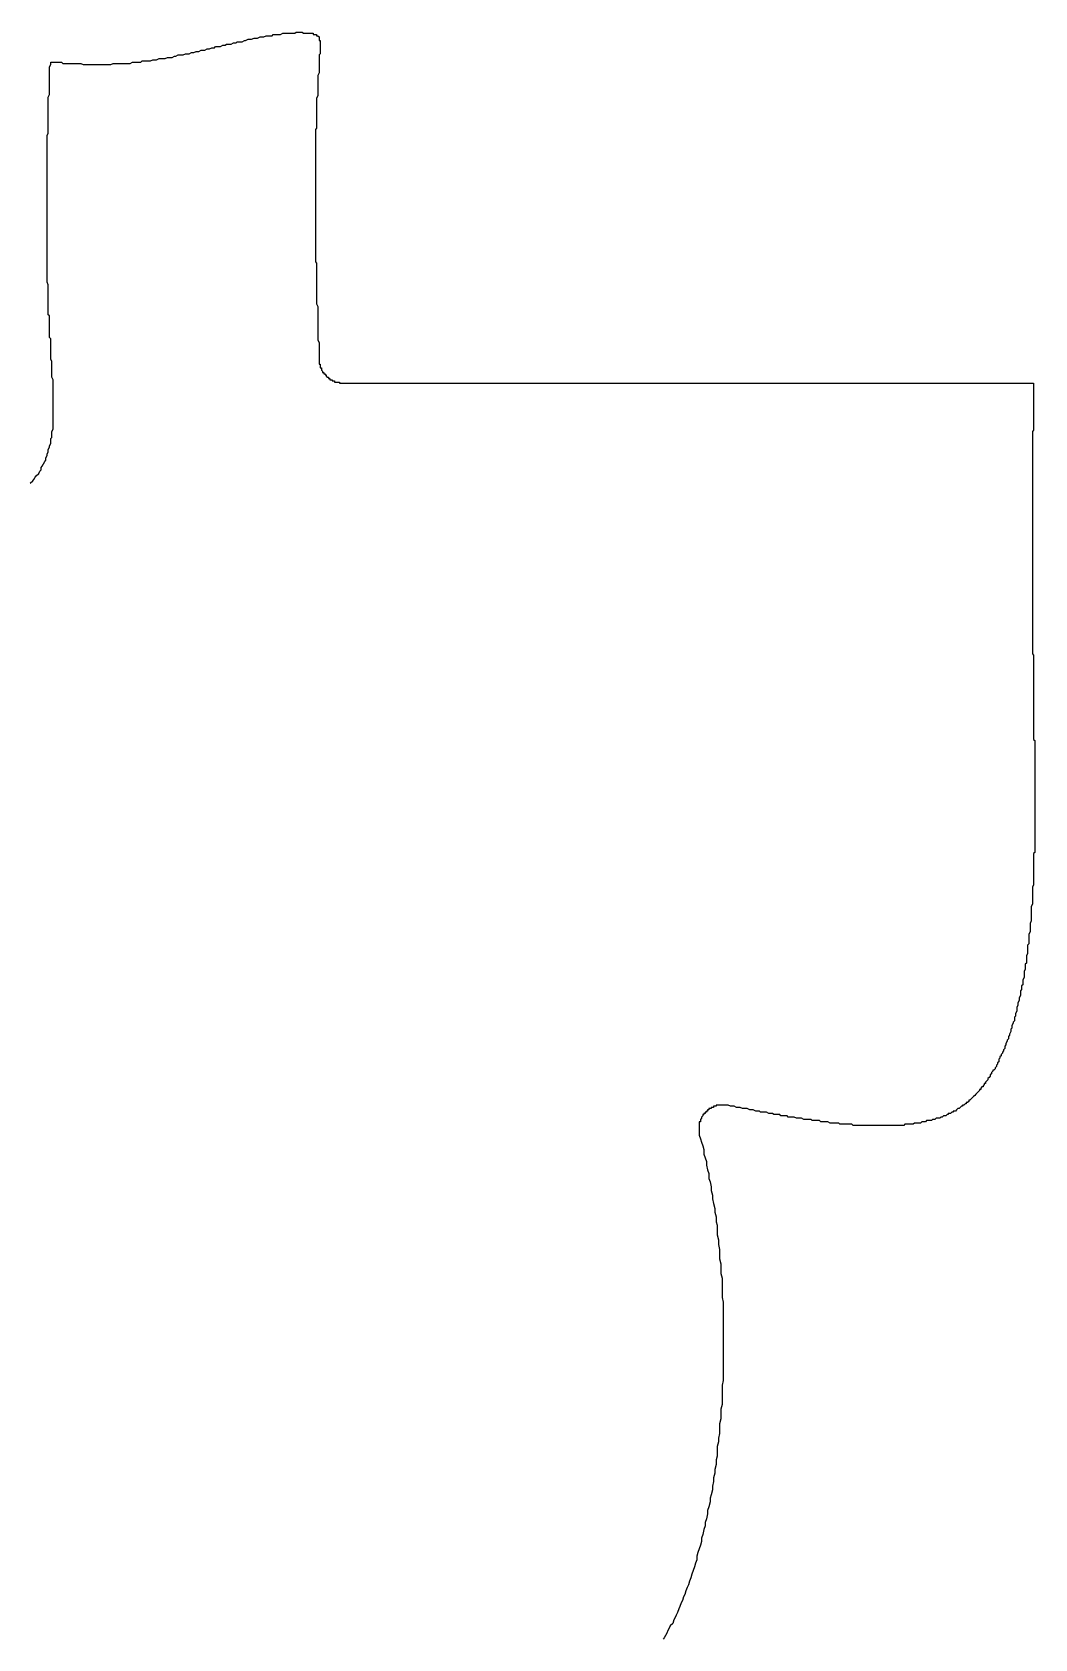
# Model space of a CAD drawing. Header units: millimetres. Extents: x 111 to 2999, y 81 to 1941.
# Drawn here: x 998 to 1006.33, y 557.8 to 571.16 of the extents above; entities that cross this region are included whole.
import ezdxf

# ---------------------------------------------------------------- set-up
doc = ezdxf.new("R2010")
doc.units = ezdxf.units.MM

msp = doc.modelspace()

# ---------------------------------------------------------------- linework, layer by layer
msp.add_polyline3d([(997.98, 567.413, 0), (998, 567.433, 0), (998.01, 567.443, 0), (998.02, 567.463, 0), (998.03, 567.473, 0), (998.05, 567.493, 0), (998.06, 567.513, 0), (998.07, 567.523, 0), (998.07, 567.543, 0), (998.08, 567.553, 0), (998.09, 567.573, 0), (998.1, 567.593, 0), (998.11, 567.603, 0), (998.11, 567.623, 0), (998.12, 567.643, 0), (998.12, 567.653, 0), (998.13, 567.673, 0), (998.13, 567.693, 0), (998.14, 567.713, 0), (998.14, 567.723, 0), (998.15, 567.743, 0), (998.15, 567.763, 0), (998.15, 567.783, 0), (998.16, 567.793, 0), (998.16, 567.813, 0), (998.16, 567.833, 0), (998.16, 567.843, 0), (998.17, 567.863, 0), (998.17, 567.883, 0), (998.17, 567.903, 0), (998.17, 567.923, 0), (998.17, 567.933, 0), (998.17, 567.953, 0), (998.17, 567.973, 0), (998.17, 567.993, 0), (998.17, 568.003, 0), (998.17, 568.023, 0), (998.17, 568.043, 0), (998.17, 568.063, 0), (998.17, 568.073, 0), (998.17, 568.093, 0), (998.17, 568.113, 0), (998.17, 568.133, 0), (998.17, 568.153, 0), (998.17, 568.163, 0), (998.17, 568.183, 0), (998.17, 568.203, 0), (998.17, 568.223, 0), (998.17, 568.233, 0), (998.17, 568.253, 0), (998.17, 568.273, 0), (998.16, 568.293, 0), (998.16, 568.303, 0), (998.16, 568.323, 0), (998.16, 568.343, 0), (998.16, 568.363, 0), (998.16, 568.373, 0), (998.16, 568.393, 0), (998.16, 568.413, 0), (998.16, 568.423, 0), (998.15, 568.443, 0), (998.15, 568.463, 0), (998.15, 568.473, 0), (998.15, 568.493, 0), (998.15, 568.513, 0), (998.15, 568.523, 0), (998.15, 568.543, 0), (998.15, 568.563, 0), (998.15, 568.573, 0), (998.15, 568.593, 0), (998.15, 568.613, 0), (998.14, 568.623, 0), (998.14, 568.643, 0), (998.14, 568.653, 0), (998.14, 568.673, 0), (998.14, 568.693, 0), (998.14, 568.703, 0), (998.14, 568.723, 0), (998.14, 568.733, 0), (998.14, 568.753, 0), (998.14, 568.773, 0), (998.14, 568.783, 0), (998.14, 568.803, 0), (998.13, 568.813, 0), (998.13, 568.833, 0), (998.13, 568.843, 0), (998.13, 568.863, 0), (998.13, 568.883, 0), (998.13, 568.893, 0), (998.13, 568.913, 0), (998.13, 568.923, 0), (998.13, 568.943, 0), (998.13, 568.953, 0), (998.13, 568.973, 0), (998.13, 568.983, 0), (998.13, 569.003, 0), (998.13, 569.013, 0), (998.13, 569.033, 0), (998.13, 569.053, 0), (998.13, 569.063, 0), (998.12, 569.083, 0), (998.12, 569.093, 0), (998.12, 569.113, 0), (998.12, 569.123, 0), (998.12, 569.143, 0), (998.12, 569.153, 0), (998.12, 569.173, 0), (998.12, 569.183, 0), (998.12, 569.203, 0), (998.12, 569.213, 0), (998.12, 569.223, 0), (998.12, 569.243, 0), (998.12, 569.253, 0), (998.12, 569.273, 0), (998.12, 569.283, 0), (998.12, 569.303, 0), (998.12, 569.313, 0), (998.12, 569.333, 0), (998.12, 569.343, 0), (998.12, 569.363, 0), (998.12, 569.373, 0), (998.12, 569.383, 0), (998.12, 569.403, 0), (998.12, 569.413, 0), (998.12, 569.433, 0), (998.12, 569.443, 0), (998.12, 569.463, 0), (998.12, 569.473, 0), (998.12, 569.483, 0), (998.12, 569.503, 0), (998.12, 569.513, 0), (998.12, 569.533, 0), (998.12, 569.543, 0), (998.12, 569.563, 0), (998.12, 569.573, 0), (998.12, 569.583, 0), (998.12, 569.603, 0), (998.12, 569.613, 0), (998.12, 569.633, 0), (998.12, 569.643, 0), (998.12, 569.653, 0), (998.12, 569.673, 0), (998.12, 569.683, 0), (998.12, 569.693, 0), (998.12, 569.713, 0), (998.12, 569.723, 0), (998.12, 569.743, 0), (998.12, 569.753, 0), (998.12, 569.763, 0), (998.12, 569.783, 0), (998.12, 569.793, 0), (998.12, 569.803, 0), (998.12, 569.823, 0), (998.12, 569.833, 0), (998.12, 569.843, 0), (998.12, 569.863, 0), (998.12, 569.873, 0), (998.12, 569.883, 0), (998.12, 569.903, 0), (998.12, 569.913, 0), (998.12, 569.933, 0), (998.12, 569.943, 0), (998.12, 569.953, 0), (998.12, 569.973, 0), (998.12, 569.983, 0), (998.12, 569.993, 0), (998.12, 570.003, 0), (998.12, 570.023, 0), (998.12, 570.033, 0), (998.12, 570.043, 0), (998.12, 570.063, 0), (998.12, 570.073, 0), (998.12, 570.083, 0), (998.12, 570.103, 0), (998.12, 570.113, 0), (998.12, 570.123, 0), (998.12, 570.143, 0), (998.12, 570.153, 0), (998.12, 570.163, 0), (998.12, 570.183, 0), (998.12, 570.193, 0), (998.12, 570.203, 0), (998.12, 570.213, 0), (998.12, 570.233, 0), (998.12, 570.243, 0), (998.12, 570.253, 0), (998.12, 570.273, 0), (998.12, 570.283, 0), (998.12, 570.293, 0), (998.12, 570.303, 0), (998.13, 570.323, 0), (998.13, 570.333, 0), (998.13, 570.343, 0), (998.13, 570.363, 0), (998.13, 570.373, 0), (998.13, 570.383, 0), (998.13, 570.393, 0), (998.13, 570.413, 0), (998.13, 570.423, 0), (998.13, 570.433, 0), (998.13, 570.453, 0), (998.13, 570.463, 0), (998.13, 570.473, 0), (998.13, 570.483, 0), (998.13, 570.503, 0), (998.13, 570.513, 0), (998.13, 570.523, 0), (998.13, 570.533, 0), (998.13, 570.553, 0), (998.13, 570.563, 0), (998.13, 570.573, 0), (998.13, 570.583, 0), (998.13, 570.603, 0), (998.13, 570.613, 0), (998.13, 570.623, 0), (998.14, 570.643, 0), (998.14, 570.653, 0), (998.14, 570.663, 0), (998.14, 570.673, 0), (998.14, 570.693, 0), (998.14, 570.703, 0), (998.14, 570.713, 0), (998.14, 570.723, 0), (998.14, 570.743, 0), (998.14, 570.753, 0), (998.14, 570.763, 0), (998.14, 570.773, 0), (998.14, 570.793, 0), (998.14, 570.803, 0), (998.14, 570.813, 0), (998.14, 570.823, 0), (998.14, 570.843, 0), (998.14, 570.853, 0), (998.14, 570.863, 0), (998.14, 570.873, 0), (998.15, 570.893, 0), (998.15, 570.903, 0), (998.15, 570.913, 0), (998.16, 570.913, 0), (998.17, 570.913, 0), (998.18, 570.913, 0), (998.2, 570.913, 0), (998.21, 570.913, 0), (998.22, 570.913, 0), (998.24, 570.913, 0), (998.25, 570.903, 0), (998.26, 570.903, 0), (998.28, 570.903, 0), (998.29, 570.903, 0), (998.3, 570.903, 0), (998.32, 570.903, 0), (998.33, 570.903, 0), (998.35, 570.903, 0), (998.36, 570.903, 0), (998.37, 570.903, 0), (998.39, 570.903, 0), (998.4, 570.903, 0), (998.42, 570.893, 0), (998.43, 570.893, 0), (998.44, 570.893, 0), (998.46, 570.893, 0), (998.47, 570.893, 0), (998.49, 570.893, 0), (998.5, 570.893, 0), (998.52, 570.893, 0), (998.53, 570.893, 0), (998.55, 570.893, 0), (998.56, 570.893, 0), (998.58, 570.893, 0), (998.59, 570.893, 0), (998.61, 570.893, 0), (998.62, 570.893, 0), (998.64, 570.893, 0), (998.65, 570.893, 0), (998.67, 570.903, 0), (998.68, 570.903, 0), (998.7, 570.903, 0), (998.72, 570.903, 0), (998.73, 570.903, 0), (998.75, 570.903, 0), (998.76, 570.903, 0), (998.78, 570.903, 0), (998.8, 570.903, 0), (998.81, 570.903, 0), (998.83, 570.913, 0), (998.85, 570.913, 0), (998.86, 570.913, 0), (998.88, 570.913, 0), (998.9, 570.913, 0), (998.91, 570.923, 0), (998.93, 570.923, 0), (998.95, 570.923, 0), (998.96, 570.923, 0), (998.98, 570.923, 0), (999, 570.933, 0), (999.02, 570.933, 0), (999.03, 570.933, 0), (999.05, 570.943, 0), (999.07, 570.943, 0), (999.09, 570.943, 0), (999.1, 570.943, 0), (999.12, 570.953, 0), (999.14, 570.953, 0), (999.16, 570.953, 0), (999.18, 570.963, 0), (999.19, 570.963, 0), (999.21, 570.973, 0), (999.23, 570.973, 0), (999.25, 570.973, 0), (999.27, 570.983, 0), (999.29, 570.983, 0), (999.3, 570.983, 0), (999.32, 570.993, 0), (999.34, 570.993, 0), (999.36, 571.003, 0), (999.38, 571.003, 0), (999.4, 571.013, 0), (999.41, 571.013, 0), (999.43, 571.013, 0), (999.45, 571.023, 0), (999.47, 571.023, 0), (999.49, 571.033, 0), (999.51, 571.033, 0), (999.52, 571.043, 0), (999.54, 571.043, 0), (999.56, 571.043, 0), (999.58, 571.053, 0), (999.6, 571.053, 0), (999.61, 571.063, 0), (999.63, 571.063, 0), (999.65, 571.063, 0), (999.67, 571.073, 0), (999.69, 571.073, 0), (999.7, 571.083, 0), (999.72, 571.083, 0), (999.74, 571.083, 0), (999.76, 571.093, 0), (999.77, 571.093, 0), (999.79, 571.103, 0), (999.81, 571.103, 0), (999.82, 571.103, 0), (999.84, 571.113, 0), (999.86, 571.113, 0), (999.87, 571.113, 0), (999.89, 571.123, 0), (999.91, 571.123, 0), (999.92, 571.123, 0), (999.94, 571.133, 0), (999.96, 571.133, 0), (999.97, 571.133, 0), (999.99, 571.133, 0), (1000, 571.143, 0), (1000.02, 571.143, 0), (1000.03, 571.143, 0), (1000.05, 571.143, 0), (1000.06, 571.143, 0), (1000.08, 571.153, 0), (1000.09, 571.153, 0), (1000.1, 571.153, 0), (1000.12, 571.153, 0), (1000.13, 571.153, 0), (1000.14, 571.153, 0), (1000.16, 571.153, 0), (1000.17, 571.153, 0), (1000.18, 571.153, 0), (1000.19, 571.163, 0), (1000.21, 571.163, 0), (1000.22, 571.163, 0), (1000.23, 571.163, 0), (1000.24, 571.163, 0), (1000.25, 571.153, 0), (1000.26, 571.153, 0), (1000.27, 571.153, 0), (1000.28, 571.153, 0), (1000.29, 571.153, 0), (1000.3, 571.153, 0), (1000.3, 571.153, 0), (1000.31, 571.153, 0), (1000.32, 571.153, 0), (1000.33, 571.153, 0), (1000.33, 571.143, 0), (1000.34, 571.143, 0), (1000.34, 571.143, 0), (1000.35, 571.143, 0), (1000.35, 571.143, 0), (1000.36, 571.143, 0), (1000.36, 571.143, 0), (1000.36, 571.133, 0), (1000.36, 571.133, 0), (1000.37, 571.133, 0), (1000.37, 571.133, 0), (1000.37, 571.133, 0), (1000.37, 571.133, 0), (1000.37, 571.133, 0), (1000.37, 571.133, 0), (1000.37, 571.133, 0), (1000.37, 571.133, 0), (1000.38, 571.123, 0), (1000.38, 571.123, 0), (1000.38, 571.123, 0), (1000.38, 571.123, 0), (1000.38, 571.123, 0), (1000.38, 571.123, 0), (1000.38, 571.123, 0), (1000.38, 571.123, 0), (1000.38, 571.113, 0), (1000.38, 571.113, 0), (1000.38, 571.113, 0), (1000.38, 571.103, 0), (1000.38, 571.103, 0), (1000.38, 571.093, 0), (1000.39, 571.093, 0), (1000.39, 571.083, 0), (1000.39, 571.073, 0), (1000.39, 571.063, 0), (1000.39, 571.053, 0), (1000.39, 571.043, 0), (1000.39, 571.033, 0), (1000.39, 571.023, 0), (1000.39, 571.013, 0), (1000.39, 570.993, 0), (1000.39, 570.983, 0), (1000.38, 570.973, 0), (1000.38, 570.953, 0), (1000.38, 570.943, 0), (1000.38, 570.923, 0), (1000.38, 570.913, 0), (1000.38, 570.903, 0), (1000.38, 570.883, 0), (1000.38, 570.873, 0), (1000.38, 570.853, 0), (1000.38, 570.833, 0), (1000.38, 570.823, 0), (1000.37, 570.803, 0), (1000.37, 570.793, 0), (1000.37, 570.773, 0), (1000.37, 570.763, 0), (1000.37, 570.743, 0), (1000.37, 570.733, 0), (1000.37, 570.713, 0), (1000.37, 570.703, 0), (1000.37, 570.683, 0), (1000.37, 570.673, 0), (1000.37, 570.663, 0), (1000.37, 570.643, 0), (1000.37, 570.633, 0), (1000.36, 570.613, 0), (1000.36, 570.603, 0), (1000.36, 570.583, 0), (1000.36, 570.573, 0), (1000.36, 570.553, 0), (1000.36, 570.543, 0), (1000.36, 570.523, 0), (1000.36, 570.513, 0), (1000.36, 570.493, 0), (1000.36, 570.483, 0), (1000.36, 570.463, 0), (1000.36, 570.453, 0), (1000.36, 570.433, 0), (1000.36, 570.423, 0), (1000.36, 570.413, 0), (1000.36, 570.393, 0), (1000.36, 570.383, 0), (1000.36, 570.363, 0), (1000.35, 570.353, 0), (1000.35, 570.333, 0), (1000.35, 570.323, 0), (1000.35, 570.303, 0), (1000.35, 570.293, 0), (1000.35, 570.273, 0), (1000.35, 570.263, 0), (1000.35, 570.253, 0), (1000.35, 570.233, 0), (1000.35, 570.223, 0), (1000.35, 570.203, 0), (1000.35, 570.193, 0), (1000.35, 570.173, 0), (1000.35, 570.163, 0), (1000.35, 570.143, 0), (1000.35, 570.133, 0), (1000.35, 570.123, 0), (1000.35, 570.103, 0), (1000.35, 570.093, 0), (1000.35, 570.073, 0), (1000.35, 570.063, 0), (1000.35, 570.043, 0), (1000.35, 570.033, 0), (1000.35, 570.023, 0), (1000.35, 570.003, 0), (1000.35, 569.993, 0), (1000.35, 569.973, 0), (1000.35, 569.963, 0), (1000.35, 569.953, 0), (1000.35, 569.933, 0), (1000.35, 569.923, 0), (1000.35, 569.903, 0), (1000.35, 569.893, 0), (1000.35, 569.873, 0), (1000.35, 569.863, 0), (1000.35, 569.853, 0), (1000.35, 569.833, 0), (1000.35, 569.823, 0), (1000.35, 569.803, 0), (1000.35, 569.793, 0), (1000.35, 569.783, 0), (1000.35, 569.763, 0), (1000.35, 569.753, 0), (1000.35, 569.733, 0), (1000.35, 569.723, 0), (1000.35, 569.713, 0), (1000.35, 569.693, 0), (1000.35, 569.683, 0), (1000.35, 569.663, 0), (1000.35, 569.653, 0), (1000.35, 569.643, 0), (1000.35, 569.623, 0), (1000.35, 569.613, 0), (1000.35, 569.593, 0), (1000.35, 569.583, 0), (1000.35, 569.573, 0), (1000.35, 569.553, 0), (1000.35, 569.543, 0), (1000.35, 569.533, 0), (1000.35, 569.513, 0), (1000.35, 569.503, 0), (1000.35, 569.483, 0), (1000.35, 569.473, 0), (1000.35, 569.463, 0), (1000.35, 569.443, 0), (1000.35, 569.433, 0), (1000.35, 569.413, 0), (1000.35, 569.403, 0), (1000.35, 569.393, 0), (1000.35, 569.373, 0), (1000.35, 569.363, 0), (1000.35, 569.353, 0), (1000.35, 569.333, 0), (1000.35, 569.323, 0), (1000.35, 569.303, 0), (1000.35, 569.293, 0), (1000.35, 569.283, 0), (1000.35, 569.263, 0), (1000.35, 569.253, 0), (1000.36, 569.243, 0), (1000.36, 569.223, 0), (1000.36, 569.213, 0), (1000.36, 569.193, 0), (1000.36, 569.183, 0), (1000.36, 569.173, 0), (1000.36, 569.153, 0), (1000.36, 569.143, 0), (1000.36, 569.133, 0), (1000.36, 569.113, 0), (1000.36, 569.103, 0), (1000.36, 569.093, 0), (1000.36, 569.073, 0), (1000.36, 569.063, 0), (1000.36, 569.043, 0), (1000.36, 569.033, 0), (1000.36, 569.023, 0), (1000.36, 569.003, 0), (1000.36, 568.993, 0), (1000.36, 568.983, 0), (1000.36, 568.963, 0), (1000.36, 568.953, 0), (1000.36, 568.943, 0), (1000.36, 568.923, 0), (1000.36, 568.913, 0), (1000.36, 568.903, 0), (1000.37, 568.883, 0), (1000.37, 568.873, 0), (1000.37, 568.853, 0), (1000.37, 568.843, 0), (1000.37, 568.833, 0), (1000.37, 568.813, 0), (1000.37, 568.803, 0), (1000.37, 568.793, 0), (1000.37, 568.773, 0), (1000.37, 568.763, 0), (1000.37, 568.753, 0), (1000.37, 568.733, 0), (1000.37, 568.723, 0), (1000.37, 568.713, 0), (1000.37, 568.693, 0), (1000.37, 568.683, 0), (1000.37, 568.673, 0), (1000.37, 568.653, 0), (1000.37, 568.643, 0), (1000.37, 568.623, 0), (1000.37, 568.613, 0), (1000.37, 568.603, 0), (1000.38, 568.583, 0), (1000.38, 568.573, 0), (1000.38, 568.563, 0), (1000.38, 568.543, 0), (1000.38, 568.533, 0), (1000.38, 568.523, 0), (1000.38, 568.503, 0), (1000.38, 568.493, 0), (1000.38, 568.483, 0), (1000.38, 568.463, 0), (1000.38, 568.453, 0), (1000.38, 568.443, 0), (1000.38, 568.433, 0), (1000.38, 568.433, 0), (1000.38, 568.433, 0), (1000.38, 568.433, 0), (1000.38, 568.423, 0), (1000.38, 568.423, 0), (1000.38, 568.423, 0), (1000.38, 568.423, 0), (1000.38, 568.413, 0), (1000.38, 568.413, 0), (1000.38, 568.413, 0), (1000.38, 568.403, 0), (1000.38, 568.403, 0), (1000.39, 568.403, 0), (1000.39, 568.403, 0), (1000.39, 568.393, 0), (1000.39, 568.393, 0), (1000.39, 568.393, 0), (1000.39, 568.393, 0), (1000.39, 568.383, 0), (1000.39, 568.383, 0), (1000.39, 568.383, 0), (1000.39, 568.383, 0), (1000.39, 568.373, 0), (1000.39, 568.373, 0), (1000.4, 568.373, 0), (1000.4, 568.373, 0), (1000.4, 568.363, 0), (1000.4, 568.363, 0), (1000.4, 568.363, 0), (1000.4, 568.353, 0), (1000.4, 568.353, 0), (1000.4, 568.353, 0), (1000.4, 568.353, 0), (1000.41, 568.343, 0), (1000.41, 568.343, 0), (1000.41, 568.343, 0), (1000.41, 568.343, 0), (1000.41, 568.333, 0), (1000.41, 568.333, 0), (1000.42, 568.333, 0), (1000.42, 568.333, 0), (1000.42, 568.333, 0), (1000.42, 568.323, 0), (1000.42, 568.323, 0), (1000.42, 568.323, 0), (1000.43, 568.323, 0), (1000.43, 568.313, 0), (1000.43, 568.313, 0), (1000.43, 568.313, 0), (1000.43, 568.313, 0), (1000.44, 568.313, 0), (1000.44, 568.303, 0), (1000.44, 568.303, 0), (1000.44, 568.303, 0), (1000.44, 568.303, 0), (1000.45, 568.293, 0), (1000.45, 568.293, 0), (1000.45, 568.293, 0), (1000.45, 568.293, 0), (1000.45, 568.293, 0), (1000.46, 568.293, 0), (1000.46, 568.283, 0), (1000.46, 568.283, 0), (1000.46, 568.283, 0), (1000.47, 568.283, 0), (1000.47, 568.283, 0), (1000.47, 568.283, 0), (1000.47, 568.273, 0), (1000.48, 568.273, 0), (1000.48, 568.273, 0), (1000.48, 568.273, 0), (1000.48, 568.273, 0), (1000.49, 568.273, 0), (1000.49, 568.263, 0), (1000.49, 568.263, 0), (1000.49, 568.263, 0), (1000.5, 568.263, 0), (1000.5, 568.263, 0), (1000.5, 568.263, 0), (1000.5, 568.263, 0), (1000.51, 568.263, 0), (1000.51, 568.263, 0), (1000.51, 568.253, 0), (1000.51, 568.253, 0), (1000.52, 568.253, 0), (1000.52, 568.253, 0), (1000.52, 568.253, 0), (1000.53, 568.253, 0), (1000.53, 568.253, 0), (1000.53, 568.253, 0), (1000.53, 568.253, 0), (1000.54, 568.253, 0), (1000.54, 568.253, 0), (1000.54, 568.253, 0), (1000.54, 568.253, 0), (1000.55, 568.253, 0), (1000.55, 568.253, 0), (1000.55, 568.243, 0), (1000.55, 568.243, 0), (1000.56, 568.243, 0), (1000.56, 568.243, 0), (1000.56, 568.243, 0), (1000.56, 568.243, 0), (1000.57, 568.243, 0), (1000.57, 568.243, 0), (1000.57, 568.243, 0), (1000.58, 568.243, 0), (1000.58, 568.243, 0), (1000.58, 568.243, 0), (1000.59, 568.243, 0), (1000.61, 568.243, 0), (1000.62, 568.243, 0), (1000.63, 568.243, 0), (1000.65, 568.243, 0), (1000.66, 568.243, 0), (1000.68, 568.243, 0), (1000.69, 568.243, 0), (1000.7, 568.243, 0), (1000.72, 568.243, 0), (1000.73, 568.243, 0), (1000.75, 568.243, 0), (1000.76, 568.243, 0), (1000.77, 568.243, 0), (1000.79, 568.243, 0), (1000.8, 568.243, 0), (1000.81, 568.243, 0), (1000.83, 568.243, 0), (1000.84, 568.243, 0), (1000.86, 568.243, 0), (1000.87, 568.243, 0), (1000.88, 568.243, 0), (1000.9, 568.243, 0), (1000.91, 568.243, 0), (1000.93, 568.243, 0), (1000.94, 568.243, 0), (1000.95, 568.243, 0), (1000.97, 568.243, 0), (1000.98, 568.243, 0), (1001, 568.243, 0), (1001.01, 568.243, 0), (1001.02, 568.243, 0), (1001.04, 568.243, 0), (1001.05, 568.243, 0), (1001.07, 568.243, 0), (1001.08, 568.243, 0), (1001.09, 568.243, 0), (1001.11, 568.243, 0), (1001.12, 568.243, 0), (1001.14, 568.243, 0), (1001.15, 568.243, 0), (1001.16, 568.243, 0), (1001.18, 568.243, 0), (1001.19, 568.243, 0), (1001.21, 568.243, 0), (1001.22, 568.243, 0), (1001.23, 568.243, 0), (1001.25, 568.243, 0), (1001.26, 568.243, 0), (1001.27, 568.243, 0), (1001.29, 568.243, 0), (1001.3, 568.243, 0), (1001.32, 568.243, 0), (1001.33, 568.243, 0), (1001.34, 568.243, 0), (1001.36, 568.243, 0), (1001.37, 568.243, 0), (1001.39, 568.243, 0), (1001.4, 568.243, 0), (1001.41, 568.243, 0), (1001.43, 568.243, 0), (1001.44, 568.243, 0), (1001.46, 568.243, 0), (1001.47, 568.243, 0), (1001.48, 568.243, 0), (1001.5, 568.243, 0), (1001.51, 568.243, 0), (1001.53, 568.243, 0), (1001.54, 568.243, 0), (1001.55, 568.243, 0), (1001.57, 568.243, 0), (1001.58, 568.243, 0), (1001.6, 568.243, 0), (1001.61, 568.243, 0), (1001.62, 568.243, 0), (1001.64, 568.243, 0), (1001.65, 568.243, 0), (1001.66, 568.243, 0), (1001.68, 568.243, 0), (1001.69, 568.243, 0), (1001.71, 568.243, 0), (1001.72, 568.243, 0), (1001.73, 568.243, 0), (1001.75, 568.243, 0), (1001.76, 568.243, 0), (1001.78, 568.243, 0), (1001.79, 568.243, 0), (1001.8, 568.243, 0), (1001.82, 568.243, 0), (1001.83, 568.243, 0), (1001.85, 568.243, 0), (1001.86, 568.243, 0), (1001.87, 568.243, 0), (1001.89, 568.243, 0), (1001.9, 568.243, 0), (1001.92, 568.243, 0), (1001.93, 568.243, 0), (1001.94, 568.243, 0), (1001.96, 568.243, 0), (1001.97, 568.243, 0), (1001.99, 568.243, 0), (1002, 568.243, 0), (1002.01, 568.243, 0), (1002.03, 568.243, 0), (1002.04, 568.243, 0), (1002.06, 568.243, 0), (1002.07, 568.243, 0), (1002.08, 568.243, 0), (1002.1, 568.243, 0), (1002.11, 568.243, 0), (1002.12, 568.243, 0), (1002.14, 568.243, 0), (1002.15, 568.243, 0), (1002.17, 568.243, 0), (1002.18, 568.243, 0), (1002.19, 568.243, 0), (1002.21, 568.243, 0), (1002.22, 568.243, 0), (1002.24, 568.243, 0), (1002.25, 568.243, 0), (1002.26, 568.243, 0), (1002.28, 568.243, 0), (1002.29, 568.243, 0), (1002.31, 568.243, 0), (1002.32, 568.243, 0), (1002.33, 568.243, 0), (1002.35, 568.243, 0), (1002.36, 568.243, 0), (1002.38, 568.243, 0), (1002.39, 568.243, 0), (1002.4, 568.243, 0), (1002.42, 568.243, 0), (1002.43, 568.243, 0), (1002.45, 568.243, 0), (1002.46, 568.243, 0), (1002.47, 568.243, 0), (1002.49, 568.243, 0), (1002.5, 568.243, 0), (1002.52, 568.243, 0), (1002.53, 568.243, 0), (1002.54, 568.243, 0), (1002.56, 568.243, 0), (1002.57, 568.243, 0), (1002.58, 568.243, 0), (1002.6, 568.243, 0), (1002.61, 568.243, 0), (1002.63, 568.243, 0), (1002.64, 568.243, 0), (1002.65, 568.243, 0), (1002.67, 568.243, 0), (1002.68, 568.243, 0), (1002.7, 568.243, 0), (1002.71, 568.243, 0), (1002.72, 568.243, 0), (1002.74, 568.243, 0), (1002.75, 568.243, 0), (1002.77, 568.243, 0), (1002.78, 568.243, 0), (1002.79, 568.243, 0), (1002.81, 568.243, 0), (1002.82, 568.243, 0), (1002.84, 568.243, 0), (1002.85, 568.243, 0), (1002.86, 568.243, 0), (1002.88, 568.243, 0), (1002.89, 568.243, 0), (1002.91, 568.243, 0), (1002.92, 568.243, 0), (1002.93, 568.243, 0), (1002.95, 568.243, 0), (1002.96, 568.243, 0), (1002.98, 568.243, 0), (1002.99, 568.243, 0), (1003, 568.243, 0), (1003.02, 568.243, 0), (1003.03, 568.243, 0), (1003.04, 568.243, 0), (1003.06, 568.243, 0), (1003.07, 568.243, 0), (1003.09, 568.243, 0), (1003.1, 568.243, 0), (1003.11, 568.243, 0), (1003.13, 568.243, 0), (1003.14, 568.243, 0), (1003.16, 568.243, 0), (1003.17, 568.243, 0), (1003.18, 568.243, 0), (1003.2, 568.243, 0), (1003.21, 568.243, 0), (1003.23, 568.243, 0), (1003.24, 568.243, 0), (1003.25, 568.243, 0), (1003.27, 568.243, 0), (1003.28, 568.243, 0), (1003.3, 568.243, 0), (1003.31, 568.243, 0), (1003.32, 568.243, 0), (1003.34, 568.243, 0), (1003.35, 568.243, 0), (1003.37, 568.243, 0), (1003.38, 568.243, 0), (1003.39, 568.243, 0), (1003.41, 568.243, 0), (1003.42, 568.243, 0), (1003.44, 568.243, 0), (1003.45, 568.243, 0), (1003.46, 568.243, 0), (1003.48, 568.243, 0), (1003.49, 568.243, 0), (1003.5, 568.243, 0), (1003.52, 568.243, 0), (1003.53, 568.243, 0), (1003.55, 568.243, 0), (1003.56, 568.243, 0), (1003.57, 568.243, 0), (1003.59, 568.243, 0), (1003.6, 568.243, 0), (1003.62, 568.243, 0), (1003.63, 568.243, 0), (1003.64, 568.243, 0), (1003.66, 568.243, 0), (1003.67, 568.243, 0), (1003.69, 568.243, 0), (1003.7, 568.243, 0), (1003.71, 568.243, 0), (1003.73, 568.243, 0), (1003.74, 568.243, 0), (1003.76, 568.243, 0), (1003.77, 568.243, 0), (1003.78, 568.243, 0), (1003.8, 568.243, 0), (1003.81, 568.243, 0), (1003.83, 568.243, 0), (1003.84, 568.243, 0), (1003.85, 568.243, 0), (1003.87, 568.243, 0), (1003.88, 568.243, 0), (1003.89, 568.243, 0), (1003.91, 568.243, 0), (1003.92, 568.243, 0), (1003.94, 568.243, 0), (1003.95, 568.243, 0), (1003.96, 568.243, 0), (1003.98, 568.243, 0), (1003.99, 568.243, 0), (1004.01, 568.243, 0), (1004.02, 568.243, 0), (1004.03, 568.243, 0), (1004.05, 568.243, 0), (1004.06, 568.243, 0), (1004.08, 568.243, 0), (1004.09, 568.243, 0), (1004.1, 568.243, 0), (1004.12, 568.243, 0), (1004.13, 568.243, 0), (1004.15, 568.243, 0), (1004.16, 568.243, 0), (1004.17, 568.243, 0), (1004.19, 568.243, 0), (1004.2, 568.243, 0), (1004.22, 568.243, 0), (1004.23, 568.243, 0), (1004.24, 568.243, 0), (1004.26, 568.243, 0), (1004.27, 568.243, 0), (1004.29, 568.243, 0), (1004.3, 568.243, 0), (1004.31, 568.243, 0), (1004.33, 568.243, 0), (1004.34, 568.243, 0), (1004.35, 568.243, 0), (1004.37, 568.243, 0), (1004.38, 568.243, 0), (1004.4, 568.243, 0), (1004.41, 568.243, 0), (1004.42, 568.243, 0), (1004.44, 568.243, 0), (1004.45, 568.243, 0), (1004.47, 568.243, 0), (1004.48, 568.243, 0), (1004.49, 568.243, 0), (1004.51, 568.243, 0), (1004.52, 568.243, 0), (1004.54, 568.243, 0), (1004.55, 568.243, 0), (1004.56, 568.243, 0), (1004.58, 568.243, 0), (1004.59, 568.243, 0), (1004.61, 568.243, 0), (1004.62, 568.243, 0), (1004.63, 568.243, 0), (1004.65, 568.243, 0), (1004.66, 568.243, 0), (1004.68, 568.243, 0), (1004.69, 568.243, 0), (1004.7, 568.243, 0), (1004.72, 568.243, 0), (1004.73, 568.243, 0), (1004.75, 568.243, 0), (1004.76, 568.243, 0), (1004.77, 568.243, 0), (1004.79, 568.243, 0), (1004.8, 568.243, 0), (1004.81, 568.243, 0), (1004.83, 568.243, 0), (1004.84, 568.243, 0), (1004.86, 568.243, 0), (1004.87, 568.243, 0), (1004.88, 568.243, 0), (1004.9, 568.243, 0), (1004.91, 568.243, 0), (1004.93, 568.243, 0), (1004.94, 568.243, 0), (1004.95, 568.243, 0), (1004.97, 568.243, 0), (1004.98, 568.243, 0), (1005, 568.243, 0), (1005.01, 568.243, 0), (1005.02, 568.243, 0), (1005.04, 568.243, 0), (1005.05, 568.243, 0), (1005.07, 568.243, 0), (1005.08, 568.243, 0), (1005.09, 568.243, 0), (1005.11, 568.243, 0), (1005.12, 568.243, 0), (1005.14, 568.243, 0), (1005.15, 568.243, 0), (1005.16, 568.243, 0), (1005.18, 568.243, 0), (1005.19, 568.243, 0), (1005.21, 568.243, 0), (1005.22, 568.243, 0), (1005.23, 568.243, 0), (1005.25, 568.243, 0), (1005.26, 568.243, 0), (1005.27, 568.243, 0), (1005.29, 568.243, 0), (1005.3, 568.243, 0), (1005.32, 568.243, 0), (1005.33, 568.243, 0), (1005.34, 568.243, 0), (1005.36, 568.243, 0), (1005.37, 568.243, 0), (1005.39, 568.243, 0), (1005.4, 568.243, 0), (1005.41, 568.243, 0), (1005.43, 568.243, 0), (1005.44, 568.243, 0), (1005.46, 568.243, 0), (1005.47, 568.243, 0), (1005.48, 568.243, 0), (1005.5, 568.243, 0), (1005.51, 568.243, 0), (1005.53, 568.243, 0), (1005.54, 568.243, 0), (1005.55, 568.243, 0), (1005.57, 568.243, 0), (1005.58, 568.243, 0), (1005.6, 568.243, 0), (1005.61, 568.243, 0), (1005.62, 568.243, 0), (1005.64, 568.243, 0), (1005.65, 568.243, 0), (1005.67, 568.243, 0), (1005.68, 568.243, 0), (1005.69, 568.243, 0), (1005.71, 568.243, 0), (1005.72, 568.243, 0), (1005.73, 568.243, 0), (1005.75, 568.243, 0), (1005.76, 568.243, 0), (1005.78, 568.243, 0), (1005.79, 568.243, 0), (1005.8, 568.243, 0), (1005.82, 568.243, 0), (1005.83, 568.243, 0), (1005.85, 568.243, 0), (1005.86, 568.243, 0), (1005.87, 568.243, 0), (1005.89, 568.243, 0), (1005.9, 568.243, 0), (1005.92, 568.243, 0), (1005.93, 568.243, 0), (1005.94, 568.243, 0), (1005.96, 568.243, 0), (1005.97, 568.243, 0), (1005.99, 568.243, 0), (1006, 568.243, 0), (1006.01, 568.243, 0), (1006.03, 568.243, 0), (1006.04, 568.243, 0), (1006.06, 568.243, 0), (1006.07, 568.243, 0), (1006.08, 568.243, 0), (1006.1, 568.243, 0), (1006.11, 568.243, 0), (1006.12, 568.243, 0), (1006.14, 568.243, 0), (1006.15, 568.243, 0), (1006.17, 568.243, 0), (1006.18, 568.243, 0), (1006.19, 568.243, 0), (1006.21, 568.243, 0), (1006.22, 568.243, 0), (1006.24, 568.243, 0), (1006.25, 568.243, 0), (1006.26, 568.243, 0), (1006.28, 568.243, 0), (1006.29, 568.243, 0), (1006.31, 568.243, 0), (1006.32, 568.243, 0), (1006.32, 568.233, 0), (1006.32, 568.213, 0), (1006.32, 568.203, 0), (1006.32, 568.193, 0), (1006.32, 568.183, 0), (1006.32, 568.163, 0), (1006.32, 568.153, 0), (1006.32, 568.143, 0), (1006.32, 568.123, 0), (1006.32, 568.113, 0), (1006.32, 568.103, 0), (1006.32, 568.093, 0), (1006.32, 568.073, 0), (1006.32, 568.063, 0), (1006.32, 568.053, 0), (1006.32, 568.033, 0), (1006.32, 568.023, 0), (1006.32, 568.013, 0), (1006.32, 567.993, 0), (1006.32, 567.983, 0), (1006.32, 567.973, 0), (1006.32, 567.953, 0), (1006.32, 567.943, 0), (1006.32, 567.933, 0), (1006.32, 567.923, 0), (1006.32, 567.903, 0), (1006.32, 567.893, 0), (1006.32, 567.883, 0), (1006.32, 567.863, 0), (1006.32, 567.853, 0), (1006.31, 567.843, 0), (1006.31, 567.823, 0), (1006.31, 567.813, 0), (1006.31, 567.803, 0), (1006.31, 567.783, 0), (1006.31, 567.773, 0), (1006.31, 567.763, 0), (1006.31, 567.753, 0), (1006.31, 567.733, 0), (1006.31, 567.723, 0), (1006.31, 567.713, 0), (1006.31, 567.693, 0), (1006.31, 567.683, 0), (1006.31, 567.673, 0), (1006.31, 567.653, 0), (1006.31, 567.643, 0), (1006.31, 567.633, 0), (1006.31, 567.613, 0), (1006.31, 567.603, 0), (1006.31, 567.593, 0), (1006.31, 567.573, 0), (1006.31, 567.563, 0), (1006.31, 567.553, 0), (1006.31, 567.533, 0), (1006.31, 567.523, 0), (1006.31, 567.513, 0), (1006.31, 567.493, 0), (1006.31, 567.483, 0), (1006.31, 567.473, 0), (1006.31, 567.453, 0), (1006.31, 567.443, 0), (1006.31, 567.433, 0), (1006.31, 567.413, 0), (1006.31, 567.403, 0), (1006.31, 567.393, 0), (1006.31, 567.373, 0), (1006.31, 567.363, 0), (1006.31, 567.353, 0), (1006.31, 567.333, 0), (1006.31, 567.323, 0), (1006.31, 567.313, 0), (1006.31, 567.293, 0), (1006.31, 567.283, 0), (1006.31, 567.273, 0), (1006.31, 567.253, 0), (1006.31, 567.243, 0), (1006.31, 567.223, 0), (1006.31, 567.213, 0), (1006.31, 567.203, 0), (1006.31, 567.183, 0), (1006.31, 567.173, 0), (1006.31, 567.163, 0), (1006.31, 567.143, 0), (1006.31, 567.133, 0), (1006.31, 567.123, 0), (1006.31, 567.103, 0), (1006.31, 567.093, 0), (1006.31, 567.073, 0), (1006.31, 567.063, 0), (1006.31, 567.053, 0), (1006.31, 567.033, 0), (1006.31, 567.023, 0), (1006.31, 567.013, 0), (1006.31, 566.993, 0), (1006.31, 566.983, 0), (1006.31, 566.963, 0), (1006.31, 566.953, 0), (1006.31, 566.943, 0), (1006.31, 566.923, 0), (1006.31, 566.913, 0), (1006.31, 566.893, 0), (1006.31, 566.883, 0), (1006.31, 566.873, 0), (1006.31, 566.853, 0), (1006.31, 566.843, 0), (1006.31, 566.833, 0), (1006.31, 566.813, 0), (1006.31, 566.803, 0), (1006.31, 566.783, 0), (1006.31, 566.773, 0), (1006.31, 566.753, 0), (1006.31, 566.743, 0), (1006.31, 566.733, 0), (1006.31, 566.713, 0), (1006.31, 566.703, 0), (1006.31, 566.683, 0), (1006.31, 566.673, 0), (1006.31, 566.663, 0), (1006.31, 566.643, 0), (1006.31, 566.633, 0), (1006.31, 566.613, 0), (1006.31, 566.603, 0), (1006.31, 566.583, 0), (1006.31, 566.573, 0), (1006.31, 566.563, 0), (1006.31, 566.543, 0), (1006.31, 566.533, 0), (1006.31, 566.513, 0), (1006.31, 566.503, 0), (1006.31, 566.483, 0), (1006.31, 566.473, 0), (1006.31, 566.453, 0), (1006.31, 566.443, 0), (1006.31, 566.433, 0), (1006.31, 566.413, 0), (1006.31, 566.403, 0), (1006.31, 566.383, 0), (1006.31, 566.373, 0), (1006.31, 566.353, 0), (1006.31, 566.343, 0), (1006.31, 566.323, 0), (1006.31, 566.313, 0), (1006.31, 566.293, 0), (1006.31, 566.283, 0), (1006.31, 566.263, 0), (1006.31, 566.253, 0), (1006.31, 566.233, 0), (1006.31, 566.223, 0), (1006.31, 566.203, 0), (1006.31, 566.193, 0), (1006.31, 566.173, 0), (1006.31, 566.163, 0), (1006.31, 566.143, 0), (1006.31, 566.133, 0), (1006.31, 566.113, 0), (1006.31, 566.103, 0), (1006.31, 566.083, 0), (1006.31, 566.073, 0), (1006.31, 566.053, 0), (1006.31, 566.043, 0), (1006.31, 566.023, 0), (1006.31, 566.013, 0), (1006.31, 565.993, 0), (1006.32, 565.983, 0), (1006.32, 565.963, 0), (1006.32, 565.953, 0), (1006.32, 565.933, 0), (1006.32, 565.923, 0), (1006.32, 565.903, 0), (1006.32, 565.893, 0), (1006.32, 565.873, 0), (1006.32, 565.863, 0), (1006.32, 565.843, 0), (1006.32, 565.823, 0), (1006.32, 565.813, 0), (1006.32, 565.793, 0), (1006.32, 565.783, 0), (1006.32, 565.763, 0), (1006.32, 565.753, 0), (1006.32, 565.733, 0), (1006.32, 565.723, 0), (1006.32, 565.703, 0), (1006.32, 565.683, 0), (1006.32, 565.673, 0), (1006.32, 565.653, 0), (1006.32, 565.643, 0), (1006.32, 565.623, 0), (1006.32, 565.603, 0), (1006.32, 565.593, 0), (1006.32, 565.573, 0), (1006.32, 565.563, 0), (1006.32, 565.543, 0), (1006.32, 565.523, 0), (1006.32, 565.513, 0), (1006.32, 565.493, 0), (1006.32, 565.483, 0), (1006.32, 565.463, 0), (1006.32, 565.443, 0), (1006.32, 565.433, 0), (1006.32, 565.413, 0), (1006.32, 565.403, 0), (1006.32, 565.383, 0), (1006.32, 565.363, 0), (1006.32, 565.353, 0), (1006.32, 565.333, 0), (1006.32, 565.313, 0), (1006.32, 565.303, 0), (1006.32, 565.283, 0), (1006.33, 565.273, 0), (1006.33, 565.253, 0), (1006.33, 565.233, 0), (1006.33, 565.223, 0), (1006.33, 565.203, 0), (1006.33, 565.183, 0), (1006.33, 565.173, 0), (1006.33, 565.153, 0), (1006.33, 565.133, 0), (1006.33, 565.123, 0), (1006.33, 565.103, 0), (1006.33, 565.083, 0), (1006.33, 565.073, 0), (1006.33, 565.053, 0), (1006.33, 565.043, 0), (1006.33, 565.023, 0), (1006.33, 565.003, 0), (1006.33, 564.993, 0), (1006.33, 564.973, 0), (1006.33, 564.953, 0), (1006.33, 564.943, 0), (1006.33, 564.923, 0), (1006.33, 564.903, 0), (1006.33, 564.893, 0), (1006.33, 564.873, 0), (1006.33, 564.853, 0), (1006.33, 564.843, 0), (1006.33, 564.823, 0), (1006.33, 564.803, 0), (1006.33, 564.793, 0), (1006.33, 564.773, 0), (1006.33, 564.753, 0), (1006.33, 564.743, 0), (1006.33, 564.723, 0), (1006.33, 564.703, 0), (1006.33, 564.693, 0), (1006.33, 564.673, 0), (1006.33, 564.653, 0), (1006.33, 564.643, 0), (1006.33, 564.623, 0), (1006.33, 564.613, 0), (1006.33, 564.593, 0), (1006.33, 564.573, 0), (1006.33, 564.563, 0), (1006.33, 564.543, 0), (1006.33, 564.523, 0), (1006.33, 564.513, 0), (1006.33, 564.493, 0), (1006.33, 564.473, 0), (1006.33, 564.463, 0), (1006.33, 564.443, 0), (1006.33, 564.423, 0), (1006.33, 564.413, 0), (1006.33, 564.393, 0), (1006.33, 564.373, 0), (1006.33, 564.363, 0), (1006.33, 564.343, 0), (1006.32, 564.333, 0), (1006.32, 564.313, 0), (1006.32, 564.293, 0), (1006.32, 564.283, 0), (1006.32, 564.263, 0), (1006.32, 564.243, 0), (1006.32, 564.233, 0), (1006.32, 564.213, 0), (1006.32, 564.203, 0), (1006.32, 564.183, 0), (1006.32, 564.163, 0), (1006.32, 564.153, 0), (1006.32, 564.133, 0), (1006.32, 564.113, 0), (1006.32, 564.103, 0), (1006.32, 564.083, 0), (1006.32, 564.073, 0), (1006.31, 564.053, 0), (1006.31, 564.033, 0), (1006.31, 564.023, 0), (1006.31, 564.003, 0), (1006.31, 563.993, 0), (1006.31, 563.973, 0), (1006.31, 563.963, 0), (1006.31, 563.943, 0), (1006.31, 563.923, 0), (1006.31, 563.913, 0), (1006.3, 563.893, 0), (1006.3, 563.883, 0), (1006.3, 563.863, 0), (1006.3, 563.853, 0), (1006.3, 563.833, 0), (1006.3, 563.813, 0), (1006.3, 563.803, 0), (1006.3, 563.783, 0), (1006.3, 563.773, 0), (1006.29, 563.753, 0), (1006.29, 563.743, 0), (1006.29, 563.723, 0), (1006.29, 563.713, 0), (1006.29, 563.693, 0), (1006.29, 563.683, 0), (1006.28, 563.663, 0), (1006.28, 563.653, 0), (1006.28, 563.633, 0), (1006.28, 563.613, 0), (1006.28, 563.603, 0), (1006.28, 563.583, 0), (1006.27, 563.573, 0), (1006.27, 563.563, 0), (1006.27, 563.543, 0), (1006.27, 563.533, 0), (1006.27, 563.513, 0), (1006.27, 563.503, 0), (1006.26, 563.483, 0), (1006.26, 563.473, 0), (1006.26, 563.453, 0), (1006.26, 563.443, 0), (1006.26, 563.423, 0), (1006.25, 563.413, 0), (1006.25, 563.393, 0), (1006.25, 563.383, 0), (1006.25, 563.373, 0), (1006.24, 563.353, 0), (1006.24, 563.343, 0), (1006.24, 563.323, 0), (1006.24, 563.313, 0), (1006.24, 563.303, 0), (1006.23, 563.283, 0), (1006.23, 563.273, 0), (1006.23, 563.253, 0), (1006.23, 563.243, 0), (1006.22, 563.233, 0), (1006.22, 563.213, 0), (1006.22, 563.203, 0), (1006.21, 563.193, 0), (1006.21, 563.173, 0), (1006.21, 563.163, 0), (1006.21, 563.153, 0), (1006.2, 563.133, 0), (1006.2, 563.123, 0), (1006.2, 563.113, 0), (1006.19, 563.093, 0), (1006.19, 563.083, 0), (1006.19, 563.073, 0), (1006.18, 563.053, 0), (1006.18, 563.043, 0), (1006.18, 563.033, 0), (1006.18, 563.023, 0), (1006.17, 563.003, 0), (1006.17, 562.993, 0), (1006.17, 562.983, 0), (1006.16, 562.973, 0), (1006.16, 562.953, 0), (1006.16, 562.943, 0), (1006.15, 562.933, 0), (1006.15, 562.923, 0), (1006.14, 562.903, 0), (1006.14, 562.893, 0), (1006.14, 562.883, 0), (1006.13, 562.873, 0), (1006.13, 562.863, 0), (1006.13, 562.853, 0), (1006.12, 562.833, 0), (1006.12, 562.823, 0), (1006.11, 562.813, 0), (1006.11, 562.803, 0), (1006.11, 562.793, 0), (1006.1, 562.783, 0), (1006.1, 562.773, 0), (1006.09, 562.753, 0), (1006.09, 562.743, 0), (1006.08, 562.733, 0), (1006.08, 562.723, 0), (1006.08, 562.713, 0), (1006.07, 562.703, 0), (1006.07, 562.693, 0), (1006.06, 562.683, 0), (1006.06, 562.673, 0), (1006.05, 562.663, 0), (1006.05, 562.653, 0), (1006.04, 562.643, 0), (1006.04, 562.633, 0), (1006.03, 562.623, 0), (1006.03, 562.613, 0), (1006.03, 562.603, 0), (1006.02, 562.593, 0), (1006.02, 562.583, 0), (1006.01, 562.573, 0), (1006.01, 562.563, 0), (1006, 562.553, 0), (1006, 562.543, 0), (1005.99, 562.533, 0), (1005.98, 562.533, 0), (1005.98, 562.523, 0), (1005.97, 562.513, 0), (1005.97, 562.503, 0), (1005.96, 562.493, 0), (1005.96, 562.483, 0), (1005.95, 562.473, 0), (1005.95, 562.473, 0), (1005.94, 562.463, 0), (1005.94, 562.453, 0), (1005.93, 562.443, 0), (1005.92, 562.433, 0), (1005.92, 562.423, 0), (1005.91, 562.423, 0), (1005.91, 562.413, 0), (1005.9, 562.403, 0), (1005.9, 562.393, 0), (1005.89, 562.393, 0), (1005.88, 562.383, 0), (1005.88, 562.373, 0), (1005.87, 562.373, 0), (1005.87, 562.363, 0), (1005.86, 562.353, 0), (1005.85, 562.343, 0), (1005.85, 562.343, 0), (1005.84, 562.333, 0), (1005.83, 562.323, 0), (1005.83, 562.323, 0), (1005.82, 562.313, 0), (1005.82, 562.313, 0), (1005.81, 562.303, 0), (1005.8, 562.293, 0), (1005.8, 562.293, 0), (1005.79, 562.283, 0), (1005.78, 562.283, 0), (1005.78, 562.273, 0), (1005.77, 562.263, 0), (1005.76, 562.263, 0), (1005.76, 562.253, 0), (1005.75, 562.253, 0), (1005.74, 562.243, 0), (1005.73, 562.243, 0), (1005.73, 562.233, 0), (1005.72, 562.233, 0), (1005.71, 562.223, 0), (1005.71, 562.223, 0), (1005.7, 562.213, 0), (1005.69, 562.213, 0), (1005.68, 562.203, 0), (1005.68, 562.203, 0), (1005.67, 562.193, 0), (1005.66, 562.193, 0), (1005.65, 562.193, 0), (1005.65, 562.183, 0), (1005.64, 562.183, 0), (1005.63, 562.173, 0), (1005.62, 562.173, 0), (1005.61, 562.173, 0), (1005.61, 562.163, 0), (1005.6, 562.163, 0), (1005.59, 562.153, 0), (1005.58, 562.153, 0), (1005.57, 562.153, 0), (1005.56, 562.143, 0), (1005.55, 562.143, 0), (1005.55, 562.143, 0), (1005.54, 562.133, 0), (1005.53, 562.133, 0), (1005.52, 562.133, 0), (1005.51, 562.133, 0), (1005.5, 562.123, 0), (1005.49, 562.123, 0), (1005.48, 562.123, 0), (1005.47, 562.113, 0), (1005.46, 562.113, 0), (1005.45, 562.113, 0), (1005.44, 562.113, 0), (1005.43, 562.113, 0), (1005.42, 562.103, 0), (1005.41, 562.103, 0), (1005.4, 562.103, 0), (1005.39, 562.103, 0), (1005.38, 562.093, 0), (1005.37, 562.093, 0), (1005.36, 562.093, 0), (1005.35, 562.093, 0), (1005.34, 562.093, 0), (1005.33, 562.093, 0), (1005.32, 562.083, 0), (1005.31, 562.083, 0), (1005.3, 562.083, 0), (1005.29, 562.083, 0), (1005.28, 562.083, 0), (1005.26, 562.083, 0), (1005.25, 562.083, 0), (1005.24, 562.073, 0), (1005.23, 562.073, 0), (1005.22, 562.073, 0), (1005.21, 562.073, 0), (1005.19, 562.073, 0), (1005.18, 562.073, 0), (1005.17, 562.073, 0), (1005.16, 562.073, 0), (1005.15, 562.073, 0), (1005.13, 562.073, 0), (1005.12, 562.073, 0), (1005.11, 562.073, 0), (1005.1, 562.073, 0), (1005.09, 562.073, 0), (1005.07, 562.073, 0), (1005.06, 562.073, 0), (1005.05, 562.073, 0), (1005.04, 562.073, 0), (1005.02, 562.073, 0), (1005.01, 562.073, 0), (1005, 562.073, 0), (1004.98, 562.073, 0), (1004.97, 562.073, 0), (1004.96, 562.073, 0), (1004.94, 562.073, 0), (1004.93, 562.073, 0), (1004.92, 562.073, 0), (1004.9, 562.073, 0), (1004.89, 562.073, 0), (1004.88, 562.073, 0), (1004.86, 562.073, 0), (1004.85, 562.073, 0), (1004.84, 562.073, 0), (1004.82, 562.073, 0), (1004.81, 562.083, 0), (1004.8, 562.083, 0), (1004.78, 562.083, 0), (1004.77, 562.083, 0), (1004.75, 562.083, 0), (1004.74, 562.083, 0), (1004.73, 562.083, 0), (1004.71, 562.083, 0), (1004.7, 562.093, 0), (1004.68, 562.093, 0), (1004.67, 562.093, 0), (1004.66, 562.093, 0), (1004.64, 562.093, 0), (1004.63, 562.093, 0), (1004.61, 562.103, 0), (1004.6, 562.103, 0), (1004.58, 562.103, 0), (1004.57, 562.103, 0), (1004.55, 562.103, 0), (1004.54, 562.113, 0), (1004.52, 562.113, 0), (1004.51, 562.113, 0), (1004.5, 562.113, 0), (1004.48, 562.113, 0), (1004.47, 562.123, 0), (1004.45, 562.123, 0), (1004.44, 562.123, 0), (1004.42, 562.123, 0), (1004.41, 562.123, 0), (1004.39, 562.133, 0), (1004.38, 562.133, 0), (1004.36, 562.133, 0), (1004.35, 562.133, 0), (1004.33, 562.143, 0), (1004.32, 562.143, 0), (1004.3, 562.143, 0), (1004.28, 562.143, 0), (1004.27, 562.153, 0), (1004.25, 562.153, 0), (1004.24, 562.153, 0), (1004.22, 562.153, 0), (1004.21, 562.163, 0), (1004.19, 562.163, 0), (1004.18, 562.163, 0), (1004.16, 562.163, 0), (1004.15, 562.173, 0), (1004.13, 562.173, 0), (1004.12, 562.173, 0), (1004.1, 562.183, 0), (1004.08, 562.183, 0), (1004.07, 562.183, 0), (1004.05, 562.183, 0), (1004.04, 562.193, 0), (1004.02, 562.193, 0), (1004.01, 562.193, 0), (1003.99, 562.203, 0), (1003.97, 562.203, 0), (1003.96, 562.203, 0), (1003.94, 562.213, 0), (1003.93, 562.213, 0), (1003.91, 562.213, 0), (1003.9, 562.213, 0), (1003.88, 562.223, 0), (1003.86, 562.223, 0), (1003.85, 562.223, 0), (1003.83, 562.233, 0), (1003.82, 562.233, 0), (1003.8, 562.233, 0), (1003.78, 562.243, 0), (1003.77, 562.243, 0), (1003.77, 562.243, 0), (1003.77, 562.243, 0), (1003.77, 562.243, 0), (1003.76, 562.243, 0), (1003.76, 562.243, 0), (1003.76, 562.243, 0), (1003.76, 562.243, 0), (1003.75, 562.243, 0), (1003.75, 562.243, 0), (1003.75, 562.243, 0), (1003.75, 562.243, 0), (1003.74, 562.243, 0), (1003.74, 562.243, 0), (1003.74, 562.243, 0), (1003.73, 562.243, 0), (1003.73, 562.243, 0), (1003.73, 562.243, 0), (1003.73, 562.243, 0), (1003.72, 562.243, 0), (1003.72, 562.243, 0), (1003.72, 562.243, 0), (1003.71, 562.243, 0), (1003.71, 562.243, 0), (1003.71, 562.243, 0), (1003.71, 562.243, 0), (1003.7, 562.243, 0), (1003.7, 562.243, 0), (1003.7, 562.243, 0), (1003.7, 562.243, 0), (1003.69, 562.243, 0), (1003.69, 562.243, 0), (1003.69, 562.243, 0), (1003.68, 562.243, 0), (1003.68, 562.233, 0), (1003.68, 562.233, 0), (1003.68, 562.233, 0), (1003.67, 562.233, 0), (1003.67, 562.233, 0), (1003.67, 562.233, 0), (1003.67, 562.233, 0), (1003.66, 562.233, 0), (1003.66, 562.233, 0), (1003.66, 562.233, 0), (1003.66, 562.223, 0), (1003.65, 562.223, 0), (1003.65, 562.223, 0), (1003.65, 562.223, 0), (1003.64, 562.223, 0), (1003.64, 562.223, 0), (1003.64, 562.223, 0), (1003.64, 562.223, 0), (1003.64, 562.213, 0), (1003.63, 562.213, 0), (1003.63, 562.213, 0), (1003.63, 562.213, 0), (1003.63, 562.213, 0), (1003.62, 562.213, 0), (1003.62, 562.213, 0), (1003.62, 562.203, 0), (1003.62, 562.203, 0), (1003.61, 562.203, 0), (1003.61, 562.203, 0), (1003.61, 562.203, 0), (1003.61, 562.203, 0), (1003.61, 562.193, 0), (1003.6, 562.193, 0), (1003.6, 562.193, 0), (1003.6, 562.193, 0), (1003.6, 562.193, 0), (1003.6, 562.183, 0), (1003.59, 562.183, 0), (1003.59, 562.183, 0), (1003.59, 562.183, 0), (1003.59, 562.183, 0), (1003.59, 562.173, 0), (1003.59, 562.173, 0), (1003.58, 562.173, 0), (1003.58, 562.173, 0), (1003.58, 562.173, 0), (1003.58, 562.163, 0), (1003.58, 562.163, 0), (1003.58, 562.163, 0), (1003.57, 562.163, 0), (1003.57, 562.163, 0), (1003.57, 562.153, 0), (1003.57, 562.153, 0), (1003.57, 562.153, 0), (1003.57, 562.153, 0), (1003.56, 562.143, 0), (1003.56, 562.143, 0), (1003.56, 562.143, 0), (1003.56, 562.143, 0), (1003.56, 562.133, 0), (1003.56, 562.133, 0), (1003.56, 562.133, 0), (1003.56, 562.133, 0), (1003.55, 562.123, 0), (1003.55, 562.123, 0), (1003.55, 562.123, 0), (1003.55, 562.123, 0), (1003.55, 562.113, 0), (1003.55, 562.113, 0), (1003.55, 562.113, 0), (1003.55, 562.113, 0), (1003.55, 562.103, 0), (1003.55, 562.103, 0), (1003.54, 562.103, 0), (1003.54, 562.093, 0), (1003.54, 562.093, 0), (1003.54, 562.093, 0), (1003.54, 562.093, 0), (1003.54, 562.083, 0), (1003.54, 562.083, 0), (1003.54, 562.083, 0), (1003.54, 562.083, 0), (1003.54, 562.073, 0), (1003.54, 562.073, 0), (1003.54, 562.073, 0), (1003.54, 562.063, 0), (1003.54, 562.063, 0), (1003.54, 562.063, 0), (1003.54, 562.063, 0), (1003.54, 562.053, 0), (1003.54, 562.053, 0), (1003.54, 562.053, 0), (1003.54, 562.043, 0), (1003.54, 562.043, 0), (1003.54, 562.043, 0), (1003.54, 562.043, 0), (1003.54, 562.033, 0), (1003.54, 562.033, 0), (1003.54, 562.033, 0), (1003.54, 562.033, 0), (1003.54, 562.023, 0), (1003.54, 562.023, 0), (1003.54, 562.023, 0), (1003.54, 562.013, 0), (1003.54, 562.013, 0), (1003.54, 562.013, 0), (1003.54, 562.013, 0), (1003.54, 562.003, 0), (1003.54, 562.003, 0), (1003.54, 562.003, 0), (1003.54, 562.003, 0), (1003.54, 561.993, 0), (1003.54, 561.993, 0), (1003.55, 561.963, 0), (1003.56, 561.933, 0), (1003.57, 561.903, 0), (1003.58, 561.873, 0), (1003.58, 561.833, 0), (1003.59, 561.803, 0), (1003.6, 561.773, 0), (1003.6, 561.743, 0), (1003.61, 561.703, 0), (1003.62, 561.673, 0), (1003.62, 561.633, 0), (1003.63, 561.603, 0), (1003.64, 561.563, 0), (1003.64, 561.533, 0), (1003.65, 561.493, 0), (1003.65, 561.463, 0), (1003.66, 561.423, 0), (1003.67, 561.383, 0), (1003.67, 561.353, 0), (1003.68, 561.313, 0), (1003.68, 561.273, 0), (1003.69, 561.243, 0), (1003.69, 561.203, 0), (1003.69, 561.163, 0), (1003.7, 561.123, 0), (1003.7, 561.083, 0), (1003.71, 561.043, 0), (1003.71, 561.003, 0), (1003.71, 560.963, 0), (1003.72, 560.923, 0), (1003.72, 560.883, 0), (1003.72, 560.843, 0), (1003.73, 560.803, 0), (1003.73, 560.763, 0), (1003.73, 560.723, 0), (1003.73, 560.683, 0), (1003.73, 560.643, 0), (1003.74, 560.603, 0), (1003.74, 560.563, 0), (1003.74, 560.523, 0), (1003.74, 560.483, 0), (1003.74, 560.443, 0), (1003.74, 560.403, 0), (1003.74, 560.353, 0), (1003.74, 560.313, 0), (1003.74, 560.273, 0), (1003.74, 560.233, 0), (1003.74, 560.193, 0), (1003.74, 560.153, 0), (1003.74, 560.113, 0), (1003.74, 560.073, 0), (1003.74, 560.033, 0), (1003.74, 559.993, 0), (1003.74, 559.953, 0), (1003.73, 559.913, 0), (1003.73, 559.873, 0), (1003.73, 559.833, 0), (1003.73, 559.793, 0), (1003.73, 559.753, 0), (1003.72, 559.713, 0), (1003.72, 559.673, 0), (1003.72, 559.633, 0), (1003.71, 559.593, 0), (1003.71, 559.553, 0), (1003.71, 559.513, 0), (1003.7, 559.473, 0), (1003.7, 559.443, 0), (1003.69, 559.403, 0), (1003.69, 559.363, 0), (1003.69, 559.323, 0), (1003.68, 559.293, 0), (1003.68, 559.253, 0), (1003.67, 559.213, 0), (1003.67, 559.183, 0), (1003.66, 559.143, 0), (1003.66, 559.113, 0), (1003.65, 559.073, 0), (1003.65, 559.043, 0), (1003.64, 559.003, 0), (1003.63, 558.973, 0), (1003.63, 558.943, 0), (1003.62, 558.903, 0), (1003.61, 558.873, 0), (1003.61, 558.843, 0), (1003.6, 558.803, 0), (1003.59, 558.773, 0), (1003.59, 558.743, 0), (1003.58, 558.713, 0), (1003.57, 558.673, 0), (1003.56, 558.643, 0), (1003.56, 558.613, 0), (1003.55, 558.583, 0), (1003.54, 558.553, 0), (1003.53, 558.523, 0), (1003.52, 558.493, 0), (1003.52, 558.463, 0), (1003.51, 558.433, 0), (1003.5, 558.403, 0), (1003.49, 558.373, 0), (1003.48, 558.343, 0), (1003.47, 558.313, 0), (1003.46, 558.283, 0), (1003.45, 558.253, 0), (1003.44, 558.233, 0), (1003.43, 558.203, 0), (1003.42, 558.173, 0), (1003.41, 558.153, 0), (1003.4, 558.123, 0), (1003.39, 558.103, 0), (1003.38, 558.073, 0), (1003.37, 558.053, 0), (1003.36, 558.023, 0), (1003.35, 558.003, 0), (1003.34, 557.983, 0), (1003.33, 557.963, 0), (1003.32, 557.933, 0), (1003.3, 557.913, 0), (1003.29, 557.893, 0), (1003.28, 557.873, 0), (1003.27, 557.853, 0), (1003.26, 557.833, 0), (1003.25, 557.813, 0), (1003.24, 557.803, 0)])

doc.saveas('drawing.dxf')
